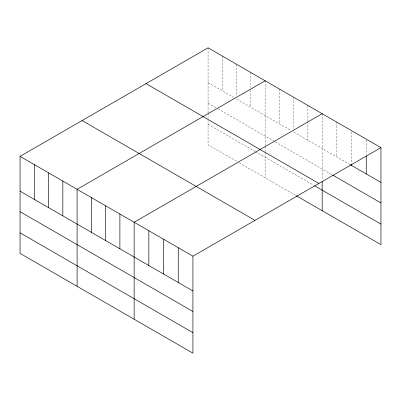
<?xml version="1.0" encoding="UTF-8"?>
<svg xmlns="http://www.w3.org/2000/svg" width="401" height="401" viewBox="0 0 401 401"><rect width="100%" height="100%" fill="white"/><g stroke="black" fill="none" stroke-linecap="round" stroke-linejoin="round"><path stroke-width="0.3" stroke-dasharray="2 1.5" d="M208.069 82.611L233.953 97.553M236.595 99.077L291.006 130.49M349.988 164.545L293.642 132.014L293.642 130.155M208.069 103.137L215.994 107.714M218.104 108.932L274.63 141.563M275.156 141.869L332.143 174.771M208.069 124.285L255.081 151.428M255.612 151.733L314.249 185.588M236.595 161.282L208.069 144.811L208.069 120.556M239.237 162.806L295.758 195.442M366.253 139.774L366.253 154.681M351.562 131.909L351.562 163.588M336.865 122.185L336.865 156.971M322.168 113.699L322.168 179.588M307.908 105.463L307.908 120.992M307.908 121.613L307.908 140.25M293.642 97.227L293.642 129.533M279.382 88.997L279.382 123.784M265.121 80.761L265.121 146.029M265.121 146.651L265.121 151.628M265.121 152.25L265.121 177.753M250.856 72.526L250.856 87.433M250.856 89.919L250.856 107.313M236.595 64.29L236.595 95.974M222.329 56.06L222.329 90.847M208.069 47.824L208.069 113.087M208.069 113.714L208.069 118.064"/><path stroke-width="0.6" d="M380.95 147.633L192.931 256.189L192.931 353.176L20.05 253.367L20.05 156.375L208.069 47.824L380.95 147.633L380.95 244.625L296.284 195.743M265.121 80.761L77.102 189.312L77.102 286.304M322.168 113.699L134.15 222.249L134.15 319.241M350.509 164.846L380.95 182.42M332.665 175.072L380.95 202.951M146.024 83.644L318.905 183.457M314.775 185.894L380.95 224.099M82.095 120.551L254.976 220.365M20.05 156.375L192.931 256.189M20.05 191.162L192.931 290.976M20.05 211.688L192.931 311.502M20.05 232.836L192.931 332.65M366.253 155.924L366.253 173.939M351.562 164.209L351.562 165.453M322.168 181.452L322.168 210.69M178.234 247.703L178.234 282.489M163.543 239.217L163.543 274.003M148.846 230.735L148.846 265.522M119.889 214.014L119.889 248.8M105.628 205.783L105.628 240.57M91.363 197.548L91.363 232.334M62.837 181.077L62.837 215.863M48.576 172.841L48.576 207.628M34.311 164.61L34.311 199.397"/></g></svg>
